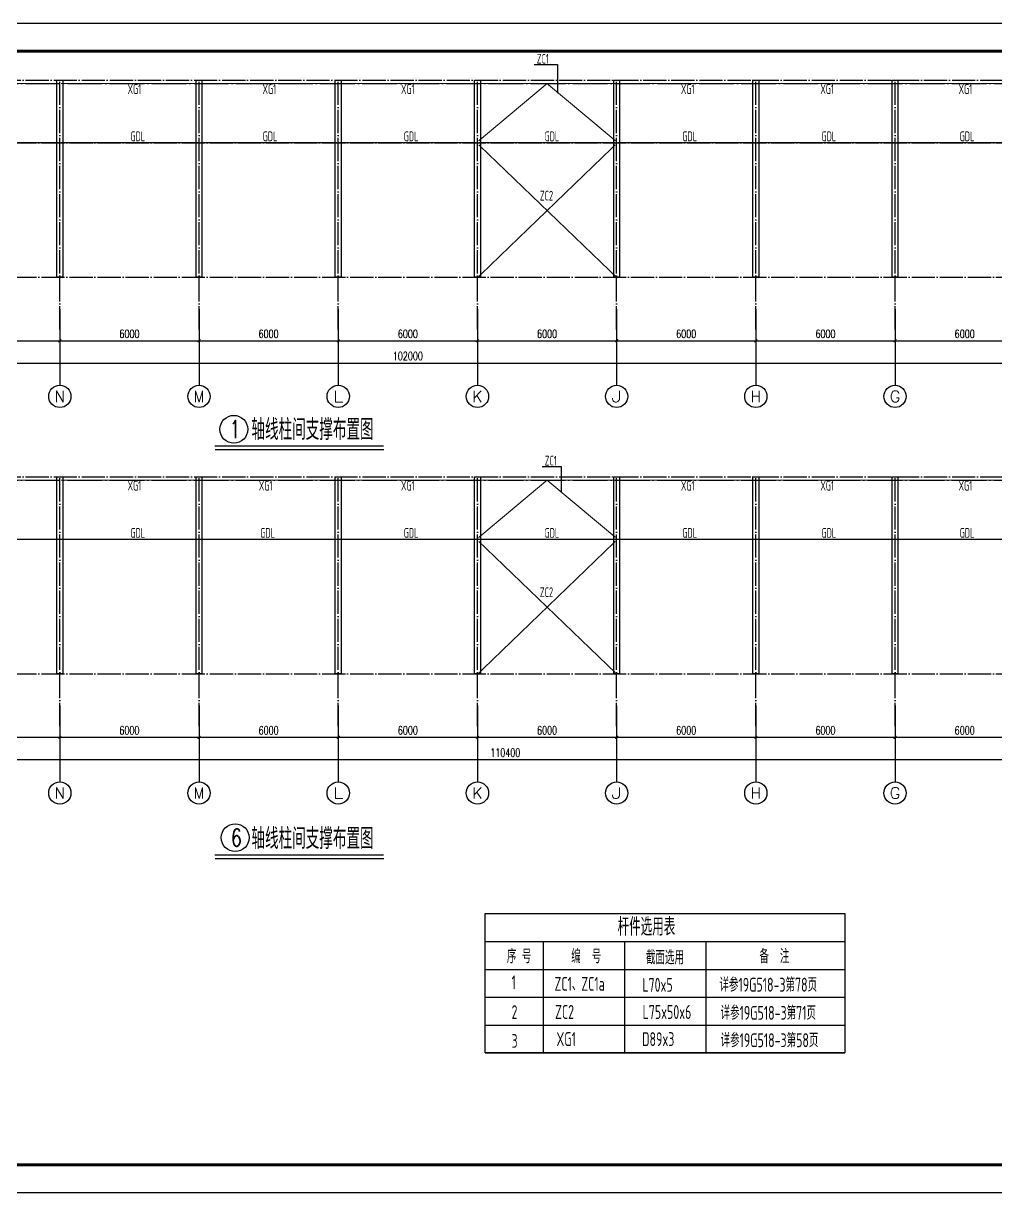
# Model space of a CAD drawing. Extents: x 14207793 to 14719554, y -1675802 to -1228715.
# Drawn here: x 14570593 to 14612496, y -1426968 to -1376568 of the extents above; entities that cross this region are included whole.
import ezdxf
from ezdxf.enums import TextEntityAlignment as Align

# ---------------------------------------------------------------- set-up
doc = ezdxf.new("R2010")
doc.units = 0
doc.header["$LTSCALE"] = 500
doc.header["$MEASUREMENT"] = 0
doc.linetypes.add('DOTE', pattern=[2.42, 2, -0.2, 0.02, -0.2])
doc.layers.get('0').update_dxf_attribs({"linetype": 'CONTINUOUS'})
doc.layers.get('DEFPOINTS').update_dxf_attribs({"color": 140, "linetype": 'CONTINUOUS'})
for name, color, linetype in [('01', 7, 'CONTINUOUS'), ('AXIS', 3, 'CONTINUOUS'), ('AXIS_TEXT', 7, 'CONTINUOUS'), ('DIM_SYMB', 3, 'CONTINUOUS'), ('DOTE', 8, 'DOTE'), ('NOTE', 70, 'CONTINUOUS'), ('PUB_TITLE', 4, 'CONTINUOUS'), ('水平标注', 2, 'CONTINUOUS')]:
    doc.layers.add(name, color=color, linetype=linetype)
doc.styles.add('_TCH_AXIS', font='COMPLEX', dxfattribs={"bigfont": 'GBCBIG'})
doc.styles.add('_TCH_DIM_T3', font='SIMPLEX', dxfattribs={"width": 0.705882, "bigfont": 'GBCBIG'})
doc.styles.add('COMPLEX', font='COMPLEX')
doc.styles.add('TSSD_REIN', font='Tssdeng.shx', dxfattribs={"width": 0.65, "bigfont": 'hztxt.shx'})
doc.dimstyles.new('_TCH_ARCH&&120', dxfattribs={"dimtxt": 357, "dimasz": 120, "dimexe": 300, "dimexo": 360, "dimgap": 120, "dimtad": 1, "dimdec": 0, "dimzin": 0, "dimdsep": 46, "dimtxsty": '_TCH_DIM_T3', "dimblk": 'ARCHTICK', "dimcen": 0.09, "dimclrt": 7, "dimazin": 2, "dimtfac": 1, "dimtdec": 0, "dimtix": 1, "dimtmove": 2, "dimatfit": 3, "dimfxl": 0, "dimtolj": 1, "dimtzin": 0, "dimarcsym": 0})

# ---------------------------------------------------------------- blocks, each defined once
blk = doc.blocks.new('_ArchTick')
at = {"color": 0, "linetype": 'ByBlock', "const_width": 0.4}
blk.add_lwpolyline([(-0.5, -0.5), (0.5, 0.5)], dxfattribs=at)
blk = doc.blocks.new('*D742')
at = {"layer": 'AXIS', "color": 0, "lineweight": -2}
for p, q in [((14566163, -1389328), (14566163, -1390548)), ((14572163, -1389328), (14572163, -1390548)), ((14566163, -1390248), (14572163, -1390248))]:
    blk.add_line(p, q, dxfattribs=at)
at = {"layer": 'DEFPOINTS', "color": 0}
for p in [(14566163, -1388968), (14572163, -1388968), (14572163, -1390248)]:
    blk.add_point(p, dxfattribs=at)
at = {"layer": 'AXIS', "color": 0, "lineweight": -2, "xscale": 120, "yscale": 120, "zscale": 120, "rotation": 180}
blk.add_blockref('_ArchTick', (14566163, -1390248), dxfattribs=at)
at = {"layer": 'AXIS', "color": 0, "lineweight": -2, "xscale": 120, "yscale": 120, "zscale": 120}
blk.add_blockref('_ArchTick', (14572163, -1390248), dxfattribs=at)
at = {"layer": 'AXIS', "color": 7, "insert": (14569163, -1389949), "char_height": 357, "attachment_point": 5, "style": '_TCH_DIM_T3'}
blk.add_mtext('\\A1;6000', dxfattribs=at)
blk = doc.blocks.new('*D743')
at = {"layer": 'AXIS', "color": 0, "lineweight": -2}
for p, q in [((14572163, -1389328), (14572163, -1390548)), ((14578163, -1389328), (14578163, -1390548)), ((14572163, -1390248), (14578163, -1390248))]:
    blk.add_line(p, q, dxfattribs=at)
at = {"layer": 'DEFPOINTS', "color": 0}
for p in [(14572163, -1388968), (14578163, -1388968), (14578163, -1390248)]:
    blk.add_point(p, dxfattribs=at)
at = {"layer": 'AXIS', "color": 0, "lineweight": -2, "xscale": 120, "yscale": 120, "zscale": 120, "rotation": 180}
blk.add_blockref('_ArchTick', (14572163, -1390248), dxfattribs=at)
at = {"layer": 'AXIS', "color": 0, "lineweight": -2, "xscale": 120, "yscale": 120, "zscale": 120}
blk.add_blockref('_ArchTick', (14578163, -1390248), dxfattribs=at)
at = {"layer": 'AXIS', "color": 7, "insert": (14575163, -1389949), "char_height": 357, "attachment_point": 5, "style": '_TCH_DIM_T3'}
blk.add_mtext('\\A1;6000', dxfattribs=at)
blk = doc.blocks.new('*D744')
at = {"layer": 'AXIS', "color": 0, "lineweight": -2}
for p, q in [((14578163, -1389328), (14578163, -1390548)), ((14584163, -1389328), (14584163, -1390548)), ((14578163, -1390248), (14584163, -1390248))]:
    blk.add_line(p, q, dxfattribs=at)
at = {"layer": 'DEFPOINTS', "color": 0}
for p in [(14578163, -1388968), (14584163, -1388968), (14584163, -1390248)]:
    blk.add_point(p, dxfattribs=at)
at = {"layer": 'AXIS', "color": 0, "lineweight": -2, "xscale": 120, "yscale": 120, "zscale": 120, "rotation": 180}
blk.add_blockref('_ArchTick', (14578163, -1390248), dxfattribs=at)
at = {"layer": 'AXIS', "color": 0, "lineweight": -2, "xscale": 120, "yscale": 120, "zscale": 120}
blk.add_blockref('_ArchTick', (14584163, -1390248), dxfattribs=at)
at = {"layer": 'AXIS', "color": 7, "insert": (14581163, -1389949), "char_height": 357, "attachment_point": 5, "style": '_TCH_DIM_T3'}
blk.add_mtext('\\A1;6000', dxfattribs=at)
blk = doc.blocks.new('*D745')
at = {"layer": 'AXIS', "color": 0, "lineweight": -2}
for p, q in [((14584163, -1389328), (14584163, -1390548)), ((14590163, -1389328), (14590163, -1390548)), ((14584163, -1390248), (14590163, -1390248))]:
    blk.add_line(p, q, dxfattribs=at)
at = {"layer": 'DEFPOINTS', "color": 0}
for p in [(14584163, -1388968), (14590163, -1388968), (14590163, -1390248)]:
    blk.add_point(p, dxfattribs=at)
at = {"layer": 'AXIS', "color": 0, "lineweight": -2, "xscale": 120, "yscale": 120, "zscale": 120, "rotation": 180}
blk.add_blockref('_ArchTick', (14584163, -1390248), dxfattribs=at)
at = {"layer": 'AXIS', "color": 0, "lineweight": -2, "xscale": 120, "yscale": 120, "zscale": 120}
blk.add_blockref('_ArchTick', (14590163, -1390248), dxfattribs=at)
at = {"layer": 'AXIS', "color": 7, "insert": (14587163, -1389949), "char_height": 357, "attachment_point": 5, "style": '_TCH_DIM_T3'}
blk.add_mtext('\\A1;6000', dxfattribs=at)
blk = doc.blocks.new('*D746')
at = {"layer": 'AXIS', "color": 0, "lineweight": -2}
for p, q in [((14590163, -1389328), (14590163, -1390548)), ((14596163, -1389328), (14596163, -1390548)), ((14590163, -1390248), (14596163, -1390248))]:
    blk.add_line(p, q, dxfattribs=at)
at = {"layer": 'DEFPOINTS', "color": 0}
for p in [(14590163, -1388968), (14596163, -1388968), (14596163, -1390248)]:
    blk.add_point(p, dxfattribs=at)
at = {"layer": 'AXIS', "color": 0, "lineweight": -2, "xscale": 120, "yscale": 120, "zscale": 120, "rotation": 180}
blk.add_blockref('_ArchTick', (14590163, -1390248), dxfattribs=at)
at = {"layer": 'AXIS', "color": 0, "lineweight": -2, "xscale": 120, "yscale": 120, "zscale": 120}
blk.add_blockref('_ArchTick', (14596163, -1390248), dxfattribs=at)
at = {"layer": 'AXIS', "color": 7, "insert": (14593163, -1389949), "char_height": 357, "attachment_point": 5, "style": '_TCH_DIM_T3'}
blk.add_mtext('\\A1;6000', dxfattribs=at)
blk = doc.blocks.new('*D747')
at = {"layer": 'AXIS', "color": 0, "lineweight": -2}
for p, q in [((14596163, -1389328), (14596163, -1390548)), ((14602163, -1389328), (14602163, -1390548)), ((14596163, -1390248), (14602163, -1390248))]:
    blk.add_line(p, q, dxfattribs=at)
at = {"layer": 'DEFPOINTS', "color": 0}
for p in [(14596163, -1388968), (14602163, -1388968), (14602163, -1390248)]:
    blk.add_point(p, dxfattribs=at)
at = {"layer": 'AXIS', "color": 0, "lineweight": -2, "xscale": 120, "yscale": 120, "zscale": 120, "rotation": 180}
blk.add_blockref('_ArchTick', (14596163, -1390248), dxfattribs=at)
at = {"layer": 'AXIS', "color": 0, "lineweight": -2, "xscale": 120, "yscale": 120, "zscale": 120}
blk.add_blockref('_ArchTick', (14602163, -1390248), dxfattribs=at)
at = {"layer": 'AXIS', "color": 7, "insert": (14599163, -1389949), "char_height": 357, "attachment_point": 5, "style": '_TCH_DIM_T3'}
blk.add_mtext('\\A1;6000', dxfattribs=at)
blk = doc.blocks.new('*D748')
at = {"layer": 'AXIS', "color": 0, "lineweight": -2}
for p, q in [((14602163, -1389328), (14602163, -1390548)), ((14608163, -1389328), (14608163, -1390548)), ((14602163, -1390248), (14608163, -1390248))]:
    blk.add_line(p, q, dxfattribs=at)
at = {"layer": 'DEFPOINTS', "color": 0}
for p in [(14602163, -1388968), (14608163, -1388968), (14608163, -1390248)]:
    blk.add_point(p, dxfattribs=at)
at = {"layer": 'AXIS', "color": 0, "lineweight": -2, "xscale": 120, "yscale": 120, "zscale": 120, "rotation": 180}
blk.add_blockref('_ArchTick', (14602163, -1390248), dxfattribs=at)
at = {"layer": 'AXIS', "color": 0, "lineweight": -2, "xscale": 120, "yscale": 120, "zscale": 120}
blk.add_blockref('_ArchTick', (14608163, -1390248), dxfattribs=at)
at = {"layer": 'AXIS', "color": 7, "insert": (14605163, -1389949), "char_height": 357, "attachment_point": 5, "style": '_TCH_DIM_T3'}
blk.add_mtext('\\A1;6000', dxfattribs=at)
blk = doc.blocks.new('*D749')
at = {"layer": 'AXIS', "color": 0, "lineweight": -2}
for p, q in [((14608163, -1389328), (14608163, -1390548)), ((14614163, -1389328), (14614163, -1390548)), ((14608163, -1390248), (14614163, -1390248))]:
    blk.add_line(p, q, dxfattribs=at)
at = {"layer": 'DEFPOINTS', "color": 0}
for p in [(14608163, -1388968), (14614163, -1388968), (14614163, -1390248)]:
    blk.add_point(p, dxfattribs=at)
at = {"layer": 'AXIS', "color": 0, "lineweight": -2, "xscale": 120, "yscale": 120, "zscale": 120, "rotation": 180}
blk.add_blockref('_ArchTick', (14608163, -1390248), dxfattribs=at)
at = {"layer": 'AXIS', "color": 0, "lineweight": -2, "xscale": 120, "yscale": 120, "zscale": 120}
blk.add_blockref('_ArchTick', (14614163, -1390248), dxfattribs=at)
at = {"layer": 'AXIS', "color": 7, "insert": (14611163, -1389949), "char_height": 357, "attachment_point": 5, "style": '_TCH_DIM_T3'}
blk.add_mtext('\\A1;6000', dxfattribs=at)
blk = doc.blocks.new('*D754')
at = {"layer": 'AXIS', "color": 0, "lineweight": -2}
for p, q in [((14536163, -1390074), (14536163, -1391507)), ((14638163, -1390122), (14638163, -1391507)), ((14536163, -1391207), (14638163, -1391207))]:
    blk.add_line(p, q, dxfattribs=at)
at = {"layer": 'DEFPOINTS', "color": 0}
for p in [(14536163, -1389714), (14638163, -1389762), (14638163, -1391207)]:
    blk.add_point(p, dxfattribs=at)
at = {"layer": 'AXIS', "color": 0, "lineweight": -2, "xscale": 120, "yscale": 120, "zscale": 120, "rotation": 180}
blk.add_blockref('_ArchTick', (14536163, -1391207), dxfattribs=at)
at = {"layer": 'AXIS', "color": 0, "lineweight": -2, "xscale": 120, "yscale": 120, "zscale": 120}
blk.add_blockref('_ArchTick', (14638163, -1391207), dxfattribs=at)
at = {"layer": 'AXIS', "color": 7, "insert": (14587163, -1390908), "char_height": 357, "attachment_point": 5, "style": '_TCH_DIM_T3'}
blk.add_mtext('\\A1;102000', dxfattribs=at)
blk = doc.blocks.new('_AXISO')
blk.add_circle((0, 0), 0.5)
at = {"layer": 'AXIS_TEXT', "style": 'COMPLEX', "width": 1.041667}
blk.add_attdef('A', text='', height=0.56, dxfattribs=at).set_placement((-0.25, -0.28), (0.25, -0.28), align=Align.FIT)
blk = doc.blocks.new('*D848')
at = {"layer": 'AXIS', "color": 0, "lineweight": -2}
for p, q in [((14566163, -1406422), (14566163, -1407642)), ((14572163, -1406422), (14572163, -1407642)), ((14566163, -1407342), (14572163, -1407342))]:
    blk.add_line(p, q, dxfattribs=at)
at = {"layer": 'DEFPOINTS', "color": 0}
for p in [(14566163, -1406062), (14572163, -1406062), (14572163, -1407342)]:
    blk.add_point(p, dxfattribs=at)
at = {"layer": 'AXIS', "color": 0, "lineweight": -2, "xscale": 120, "yscale": 120, "zscale": 120, "rotation": 180}
blk.add_blockref('_ArchTick', (14566163, -1407342), dxfattribs=at)
at = {"layer": 'AXIS', "color": 0, "lineweight": -2, "xscale": 120, "yscale": 120, "zscale": 120}
blk.add_blockref('_ArchTick', (14572163, -1407342), dxfattribs=at)
at = {"layer": 'AXIS', "color": 7, "insert": (14569163, -1407044), "char_height": 357, "attachment_point": 5, "style": '_TCH_DIM_T3'}
blk.add_mtext('\\A1;6000', dxfattribs=at)
blk = doc.blocks.new('*D849')
at = {"layer": 'AXIS', "color": 0, "lineweight": -2}
for p, q in [((14572163, -1406422), (14572163, -1407642)), ((14578163, -1406422), (14578163, -1407642)), ((14572163, -1407342), (14578163, -1407342))]:
    blk.add_line(p, q, dxfattribs=at)
at = {"layer": 'DEFPOINTS', "color": 0}
for p in [(14572163, -1406062), (14578163, -1406062), (14578163, -1407342)]:
    blk.add_point(p, dxfattribs=at)
at = {"layer": 'AXIS', "color": 0, "lineweight": -2, "xscale": 120, "yscale": 120, "zscale": 120, "rotation": 180}
blk.add_blockref('_ArchTick', (14572163, -1407342), dxfattribs=at)
at = {"layer": 'AXIS', "color": 0, "lineweight": -2, "xscale": 120, "yscale": 120, "zscale": 120}
blk.add_blockref('_ArchTick', (14578163, -1407342), dxfattribs=at)
at = {"layer": 'AXIS', "color": 7, "insert": (14575163, -1407044), "char_height": 357, "attachment_point": 5, "style": '_TCH_DIM_T3'}
blk.add_mtext('\\A1;6000', dxfattribs=at)
blk = doc.blocks.new('*D850')
at = {"layer": 'AXIS', "color": 0, "lineweight": -2}
for p, q in [((14578163, -1406422), (14578163, -1407642)), ((14584163, -1406422), (14584163, -1407642)), ((14578163, -1407342), (14584163, -1407342))]:
    blk.add_line(p, q, dxfattribs=at)
at = {"layer": 'DEFPOINTS', "color": 0}
for p in [(14578163, -1406062), (14584163, -1406062), (14584163, -1407342)]:
    blk.add_point(p, dxfattribs=at)
at = {"layer": 'AXIS', "color": 0, "lineweight": -2, "xscale": 120, "yscale": 120, "zscale": 120, "rotation": 180}
blk.add_blockref('_ArchTick', (14578163, -1407342), dxfattribs=at)
at = {"layer": 'AXIS', "color": 0, "lineweight": -2, "xscale": 120, "yscale": 120, "zscale": 120}
blk.add_blockref('_ArchTick', (14584163, -1407342), dxfattribs=at)
at = {"layer": 'AXIS', "color": 7, "insert": (14581163, -1407044), "char_height": 357, "attachment_point": 5, "style": '_TCH_DIM_T3'}
blk.add_mtext('\\A1;6000', dxfattribs=at)
blk = doc.blocks.new('*D851')
at = {"layer": 'AXIS', "color": 0, "lineweight": -2}
for p, q in [((14584163, -1406422), (14584163, -1407642)), ((14590163, -1406422), (14590163, -1407642)), ((14584163, -1407342), (14590163, -1407342))]:
    blk.add_line(p, q, dxfattribs=at)
at = {"layer": 'DEFPOINTS', "color": 0}
for p in [(14584163, -1406062), (14590163, -1406062), (14590163, -1407342)]:
    blk.add_point(p, dxfattribs=at)
at = {"layer": 'AXIS', "color": 0, "lineweight": -2, "xscale": 120, "yscale": 120, "zscale": 120, "rotation": 180}
blk.add_blockref('_ArchTick', (14584163, -1407342), dxfattribs=at)
at = {"layer": 'AXIS', "color": 0, "lineweight": -2, "xscale": 120, "yscale": 120, "zscale": 120}
blk.add_blockref('_ArchTick', (14590163, -1407342), dxfattribs=at)
at = {"layer": 'AXIS', "color": 7, "insert": (14587163, -1407044), "char_height": 357, "attachment_point": 5, "style": '_TCH_DIM_T3'}
blk.add_mtext('\\A1;6000', dxfattribs=at)
blk = doc.blocks.new('*D852')
at = {"layer": 'AXIS', "color": 0, "lineweight": -2}
for p, q in [((14590163, -1406422), (14590163, -1407642)), ((14596163, -1406422), (14596163, -1407642)), ((14590163, -1407342), (14596163, -1407342))]:
    blk.add_line(p, q, dxfattribs=at)
at = {"layer": 'DEFPOINTS', "color": 0}
for p in [(14590163, -1406062), (14596163, -1406062), (14596163, -1407342)]:
    blk.add_point(p, dxfattribs=at)
at = {"layer": 'AXIS', "color": 0, "lineweight": -2, "xscale": 120, "yscale": 120, "zscale": 120, "rotation": 180}
blk.add_blockref('_ArchTick', (14590163, -1407342), dxfattribs=at)
at = {"layer": 'AXIS', "color": 0, "lineweight": -2, "xscale": 120, "yscale": 120, "zscale": 120}
blk.add_blockref('_ArchTick', (14596163, -1407342), dxfattribs=at)
at = {"layer": 'AXIS', "color": 7, "insert": (14593163, -1407044), "char_height": 357, "attachment_point": 5, "style": '_TCH_DIM_T3'}
blk.add_mtext('\\A1;6000', dxfattribs=at)
blk = doc.blocks.new('*D853')
at = {"layer": 'AXIS', "color": 0, "lineweight": -2}
for p, q in [((14596163, -1406422), (14596163, -1407642)), ((14602163, -1406422), (14602163, -1407642)), ((14596163, -1407342), (14602163, -1407342))]:
    blk.add_line(p, q, dxfattribs=at)
at = {"layer": 'DEFPOINTS', "color": 0}
for p in [(14596163, -1406062), (14602163, -1406062), (14602163, -1407342)]:
    blk.add_point(p, dxfattribs=at)
at = {"layer": 'AXIS', "color": 0, "lineweight": -2, "xscale": 120, "yscale": 120, "zscale": 120, "rotation": 180}
blk.add_blockref('_ArchTick', (14596163, -1407342), dxfattribs=at)
at = {"layer": 'AXIS', "color": 0, "lineweight": -2, "xscale": 120, "yscale": 120, "zscale": 120}
blk.add_blockref('_ArchTick', (14602163, -1407342), dxfattribs=at)
at = {"layer": 'AXIS', "color": 7, "insert": (14599163, -1407044), "char_height": 357, "attachment_point": 5, "style": '_TCH_DIM_T3'}
blk.add_mtext('\\A1;6000', dxfattribs=at)
blk = doc.blocks.new('*D854')
at = {"layer": 'AXIS', "color": 0, "lineweight": -2}
for p, q in [((14602163, -1406422), (14602163, -1407642)), ((14608163, -1406422), (14608163, -1407642)), ((14602163, -1407342), (14608163, -1407342))]:
    blk.add_line(p, q, dxfattribs=at)
at = {"layer": 'DEFPOINTS', "color": 0}
for p in [(14602163, -1406062), (14608163, -1406062), (14608163, -1407342)]:
    blk.add_point(p, dxfattribs=at)
at = {"layer": 'AXIS', "color": 0, "lineweight": -2, "xscale": 120, "yscale": 120, "zscale": 120, "rotation": 180}
blk.add_blockref('_ArchTick', (14602163, -1407342), dxfattribs=at)
at = {"layer": 'AXIS', "color": 0, "lineweight": -2, "xscale": 120, "yscale": 120, "zscale": 120}
blk.add_blockref('_ArchTick', (14608163, -1407342), dxfattribs=at)
at = {"layer": 'AXIS', "color": 7, "insert": (14605163, -1407044), "char_height": 357, "attachment_point": 5, "style": '_TCH_DIM_T3'}
blk.add_mtext('\\A1;6000', dxfattribs=at)
blk = doc.blocks.new('*D855')
at = {"layer": 'AXIS', "color": 0, "lineweight": -2}
for p, q in [((14608163, -1406422), (14608163, -1407642)), ((14614163, -1406422), (14614163, -1407642)), ((14608163, -1407342), (14614163, -1407342))]:
    blk.add_line(p, q, dxfattribs=at)
at = {"layer": 'DEFPOINTS', "color": 0}
for p in [(14608163, -1406062), (14614163, -1406062), (14614163, -1407342)]:
    blk.add_point(p, dxfattribs=at)
at = {"layer": 'AXIS', "color": 0, "lineweight": -2, "xscale": 120, "yscale": 120, "zscale": 120, "rotation": 180}
blk.add_blockref('_ArchTick', (14608163, -1407342), dxfattribs=at)
at = {"layer": 'AXIS', "color": 0, "lineweight": -2, "xscale": 120, "yscale": 120, "zscale": 120}
blk.add_blockref('_ArchTick', (14614163, -1407342), dxfattribs=at)
at = {"layer": 'AXIS', "color": 7, "insert": (14611163, -1407044), "char_height": 357, "attachment_point": 5, "style": '_TCH_DIM_T3'}
blk.add_mtext('\\A1;6000', dxfattribs=at)
blk = doc.blocks.new('*D860')
at = {"layer": 'AXIS', "color": 0, "lineweight": -2}
for p, q in [((14536163, -1407169), (14536163, -1408602)), ((14646563, -1407222), (14646563, -1408602)), ((14536163, -1408302), (14646563, -1408302))]:
    blk.add_line(p, q, dxfattribs=at)
at = {"layer": 'DEFPOINTS', "color": 0}
for p in [(14536163, -1406809), (14646563, -1406862), (14646563, -1408302)]:
    blk.add_point(p, dxfattribs=at)
at = {"layer": 'AXIS', "color": 0, "lineweight": -2, "xscale": 120, "yscale": 120, "zscale": 120, "rotation": 180}
blk.add_blockref('_ArchTick', (14536163, -1408302), dxfattribs=at)
at = {"layer": 'AXIS', "color": 0, "lineweight": -2, "xscale": 120, "yscale": 120, "zscale": 120}
blk.add_blockref('_ArchTick', (14646563, -1408302), dxfattribs=at)
at = {"layer": 'AXIS', "color": 7, "insert": (14591363, -1408004), "char_height": 357, "attachment_point": 5, "style": '_TCH_DIM_T3'}
blk.add_mtext('\\A1;110400', dxfattribs=at)

msp = doc.modelspace()

# ---------------------------------------------------------------- linework, layer by layer
at = {"color": 3}
for points in [[(14592607.29, -1378344.42), (14593619.53, -1378344.42), (14593619.53, -1379581.92)], [(14592955, -1395667.42), (14593771.26, -1395667.42), (14593771.26, -1396765.99)]]:
    msp.add_lwpolyline(points, dxfattribs=at)
at = {"color": 4, "const_width": 50}
for points in [[(14566212.78, -1379162.5), (14572112.78, -1379162.5)], [(14572212.78, -1379162.5), (14578112.78, -1379162.5)], [(14578212.78, -1379162.5), (14584112.78, -1379162.5)], [(14584212.78, -1379162.5), (14590112.78, -1379162.5)], [(14593162.78, -1379162.5), (14590207.5, -1381640)], [(14590212.78, -1379162.5), (14596112.78, -1379162.5)], [(14593162.78, -1379162.5), (14596112.5, -1381627.5)], [(14596212.78, -1379162.5), (14602112.78, -1379162.5)], [(14602212.78, -1379162.5), (14608112.78, -1379162.5)], [(14608212.78, -1379162.5), (14614112.78, -1379162.5)], [(14566212.78, -1381712.5), (14572112.78, -1381712.5)], [(14572212.78, -1381712.5), (14578112.78, -1381712.5)], [(14578212.78, -1381712.5), (14584112.78, -1381712.5)], [(14584212.78, -1381712.5), (14590112.78, -1381712.5)], [(14590212.78, -1381712.5), (14596112.78, -1381712.5)], [(14590218.39, -1381800.06), (14596105, -1387460)], [(14596107.18, -1381800.06), (14590227.5, -1387470)], [(14596212.78, -1381712.5), (14602112.78, -1381712.5)], [(14602212.78, -1381712.5), (14608112.78, -1381712.5)], [(14608212.78, -1381712.5), (14614112.78, -1381712.5)], [(14566212.78, -1396257.5), (14572112.78, -1396257.5)], [(14572212.78, -1396257.5), (14578112.78, -1396257.5)], [(14578212.78, -1396257.5), (14584112.78, -1396257.5)], [(14584212.78, -1396257.5), (14590112.78, -1396257.5)], [(14593162.78, -1396257.5), (14590207.5, -1398735)], [(14590212.78, -1396257.5), (14596112.78, -1396257.5)], [(14593162.78, -1396257.5), (14596112.5, -1398722.5)], [(14596212.78, -1396257.5), (14602112.78, -1396257.5)], [(14602212.78, -1396257.5), (14608112.78, -1396257.5)], [(14608212.78, -1396257.5), (14614112.78, -1396257.5)], [(14566212.78, -1398807.5), (14572112.78, -1398807.5)], [(14572212.78, -1398807.5), (14578112.78, -1398807.5)], [(14578212.78, -1398807.5), (14584112.78, -1398807.5)], [(14584212.78, -1398807.5), (14590112.78, -1398807.5)], [(14590212.78, -1398807.5), (14596112.78, -1398807.5)], [(14590218.39, -1398895.06), (14596105, -1404555)], [(14596107.18, -1398895.06), (14590227.5, -1404565)], [(14596212.78, -1398807.5), (14602112.78, -1398807.5)], [(14602212.78, -1398807.5), (14608112.78, -1398807.5)], [(14608212.78, -1398807.5), (14614112.78, -1398807.5)]]:
    msp.add_lwpolyline(points, dxfattribs=at)
for points in [[(14572037.78, -1379012.5), (14572287.78, -1379012.5), (14572287.78, -1387512.5), (14572037.78, -1387512.5)], [(14578037.78, -1379012.5), (14578287.78, -1379012.5), (14578287.78, -1387512.5), (14578037.78, -1387512.5)], [(14584037.78, -1379012.5), (14584287.78, -1379012.5), (14584287.78, -1387512.5), (14584037.78, -1387512.5)], [(14590037.78, -1379012.5), (14590287.78, -1379012.5), (14590287.78, -1387512.5), (14590037.78, -1387512.5)], [(14596037.78, -1379012.5), (14596287.78, -1379012.5), (14596287.78, -1387512.5), (14596037.78, -1387512.5)], [(14602037.78, -1379012.5), (14602287.78, -1379012.5), (14602287.78, -1387512.5), (14602037.78, -1387512.5)], [(14608037.78, -1379012.5), (14608287.78, -1379012.5), (14608287.78, -1387512.5), (14608037.78, -1387512.5)], [(14572037.78, -1396107.5), (14572287.78, -1396107.5), (14572287.78, -1404607.5), (14572037.78, -1404607.5)], [(14578037.78, -1396107.5), (14578287.78, -1396107.5), (14578287.78, -1404607.5), (14578037.78, -1404607.5)], [(14584037.78, -1396107.5), (14584287.78, -1396107.5), (14584287.78, -1404607.5), (14584037.78, -1404607.5)], [(14590037.78, -1396107.5), (14590287.78, -1396107.5), (14590287.78, -1404607.5), (14590037.78, -1404607.5)], [(14596037.78, -1396107.5), (14596287.78, -1396107.5), (14596287.78, -1404607.5), (14596037.78, -1404607.5)], [(14602037.78, -1396107.5), (14602287.78, -1396107.5), (14602287.78, -1404607.5), (14602037.78, -1404607.5)], [(14608037.78, -1396107.5), (14608287.78, -1396107.5), (14608287.78, -1404607.5), (14608037.78, -1404607.5)]]:
    msp.add_lwpolyline(points, close=True)
at = {"layer": 'AXIS'}
for p, q in [((14572162.78, -1388880), (14572162.78, -1392167)), ((14578162.78, -1388880), (14578162.78, -1392167)), ((14584162.78, -1388880), (14584162.78, -1392167)), ((14590162.78, -1388880), (14590162.78, -1392167)), ((14596162.78, -1388880), (14596162.78, -1392167)), ((14602162.78, -1388880), (14602162.78, -1392167)), ((14608162.78, -1388880), (14608162.78, -1392167)), ((14572162.78, -1405975), (14572162.78, -1409262)), ((14578162.78, -1405975), (14578162.78, -1409262)), ((14584162.78, -1405975), (14584162.78, -1409262)), ((14590162.78, -1405975), (14590162.78, -1409262)), ((14596162.78, -1405975), (14596162.78, -1409262)), ((14602162.78, -1405975), (14602162.78, -1409262)), ((14608162.78, -1405975), (14608162.78, -1409262))]:
    msp.add_line(p, q, dxfattribs=at)
for centre in [(14572162.78, -1392647), (14578162.78, -1392647), (14584162.78, -1392647), (14590162.78, -1392647), (14596162.78, -1392647), (14602162.78, -1392647), (14608162.78, -1392647), (14572162.78, -1409742), (14578162.78, -1409742), (14584162.78, -1409742), (14590162.78, -1409742), (14596162.78, -1409742), (14602162.78, -1409742), (14608162.78, -1409742)]:
    msp.add_circle(centre, 480, dxfattribs=at)
at = {"layer": 'DIM_SYMB', "const_width": 60}
for points in [[(14578839.65, -1394789.04), (14586115.07, -1394789.04)], [(14578839.65, -1412419.04), (14586115.07, -1412419.04)]]:
    msp.add_lwpolyline(points, dxfattribs=at)
at = {"layer": 'DIM_SYMB'}
for points in [[(14578857.15, -1394929.99), (14586132.57, -1394929.99)], [(14578857.15, -1412559.99), (14586132.57, -1412559.99)]]:
    msp.add_lwpolyline(points, dxfattribs=at)
at = {"layer": 'DOTE', "linetype": 'DOTE', "ltscale": 1.5}
for p, q in [((14534377.5, -1379162.5), (14639787.78, -1379162.5)), ((14534377.5, -1396257.5), (14648187.78, -1396257.5))]:
    msp.add_line(p, q, dxfattribs=at)
at = {"layer": 'DOTE'}
for p, q in [((14534389.28, -1379012.5), (14640360.66, -1379012.5)), ((14572162.78, -1389762.5), (14572162.78, -1379012.5)), ((14578162.78, -1389762.5), (14578162.78, -1379012.5)), ((14584162.78, -1389762.5), (14584162.78, -1379012.5)), ((14590162.78, -1389762.5), (14590162.78, -1379012.5)), ((14596162.78, -1389762.5), (14596162.78, -1379012.5)), ((14602162.78, -1389762.5), (14602162.78, -1379012.5)), ((14608162.78, -1389762.5), (14608162.78, -1379012.5)), ((14535069.28, -1381712.5), (14639787.78, -1381712.5)), ((14535069.28, -1387512.5), (14640360.66, -1387512.5)), ((14534389.28, -1396107.5), (14648760.66, -1396107.5)), ((14572162.78, -1406857.5), (14572162.78, -1396107.5)), ((14578162.78, -1406857.5), (14578162.78, -1396107.5)), ((14584162.78, -1406857.5), (14584162.78, -1396107.5)), ((14590162.78, -1406857.5), (14590162.78, -1396107.5)), ((14596162.78, -1406857.5), (14596162.78, -1396107.5)), ((14602162.78, -1406857.5), (14602162.78, -1396107.5)), ((14608162.78, -1406857.5), (14608162.78, -1396107.5)), ((14535069.28, -1398807.5), (14648187.78, -1398807.5)), ((14535069.28, -1404607.5), (14648760.66, -1404607.5))]:
    msp.add_line(p, q, dxfattribs=at)
at = {"layer": 'NOTE', "color": 3, "linetype": 'Continuous'}
for p, q in [((14606002.77, -1414942.5), (14606002.77, -1420942.88, -12.75)), ((14590502.5, -1416142.88, -12.75), (14606002.77, -1416142.88, -12.75)), ((14593002.77, -1416142.88, -12.75), (14593002.77, -1420942.88, -12.75)), ((14596502.77, -1416142.88, -12.75), (14596502.77, -1420942.88, -12.75)), ((14600002.77, -1416142.88, -12.75), (14600002.77, -1420942.88, -12.75)), ((14590502.5, -1417342.88, -12.75), (14606002.77, -1417342.88, -12.75)), ((14590502.5, -1418542.88, -12.75), (14606002.77, -1418542.88, -12.75)), ((14590502.5, -1419742.88, -12.75), (14606002.77, -1419742.88, -12.75)), ((14606002.77, -1420942.88, -12.75), (14590502.5, -1420942.88, -12.75)), ((14606002.77, -1420942.88, -12.75), (14590502.5, -1420942.88, -12.75)), ((14590502.5, -1420942.88, -12.75), (14606002.77, -1420942.88, -12.75))]:
    msp.add_line(p, q, dxfattribs=at)
msp.add_lwpolyline([(14590502.5, -1414942.5), (14606002.77, -1414942.5), (14606002.77, -1420942.85), (14590502.5, -1420942.88), (14590502.5, -1414942.5)], dxfattribs=at)
at = {"layer": 'PUB_TITLE'}
msp.add_lwpolyline([(14669260, -1376567.5), (14526580, -1376567.5), (14526580, -1426967.5), (14669260, -1426967.5)], close=True, dxfattribs=at)
at = {"layer": 'PUB_TITLE', "const_width": 120}
msp.add_lwpolyline([(14668060, -1377767.5), (14529580, -1377767.5), (14529580, -1425767.5), (14668060, -1425767.5)], close=True, dxfattribs=at)

# ---------------------------------------------------------------- block references
at = {"layer": 'AXIS'}
ref = msp.add_blockref('_AXISO', (14579663.24, -1394064.68), dxfattribs=dict(at, xscale=1200, yscale=1200, zscale=1200))
ref.add_attrib('A', '1', (14579484.41, -1394444.7), dxfattribs={"color": 7, "height": 760.05, "style": '_TCH_AXIS', "width": 0.705882})
ref = msp.add_blockref('_AXISO', (14579720.74, -1411667.18), dxfattribs=dict(at, xscale=1200, yscale=1200, zscale=1200))
ref.add_attrib('A', '6', (14579541.91, -1412047.2), dxfattribs={"color": 7, "height": 760.05, "style": '_TCH_AXIS', "width": 0.705882})

# ---------------------------------------------------------------- texts
at = {"color": 3, "style": 'TSSD_REIN', "width": 0.65}
for s, p in [('ZC1', (14592718.64, -1378302.67, -40.59)), ('ZC2', (14592853.64, -1384202.67, -40.59)), ('ZC1', (14593062.87, -1395625.67, -40.59)), ('ZC2', (14592853.64, -1401297.67, -40.59))]:
    msp.add_text(s, height=420, dxfattribs=at).set_placement(p)
at = {"layer": '01', "color": 4, "style": 'TSSD_REIN', "width": 0.65}
for s, p in [('XG1', (14575083.56, -1379610.22)), ('XG1', (14580901.06, -1379610.22)), ('XG1', (14586868.56, -1379610.22)), ('XG1', (14598933.56, -1379610.22)), ('XG1', (14604943.56, -1379610.22)), ('XG1', (14610901.06, -1379610.22)), ('GDL', (14575206.97, -1381646.2)), ('GDL', (14580906.97, -1381646.2)), ('GDL', (14586986.97, -1381646.2)), ('GDL', (14593054.47, -1381646.2)), ('GDL', (14598994.47, -1381646.2)), ('GDL', (14604991.97, -1381646.2)), ('GDL', (14610946.97, -1381646.2)), ('XG1', (14575083.56, -1396705.22)), ('XG1', (14580741.06, -1396705.22)), ('XG1', (14586868.56, -1396705.22)), ('XG1', (14598933.56, -1396705.22)), ('XG1', (14604943.56, -1396705.22)), ('XG1', (14610901.06, -1396705.22)), ('GDL', (14575206.97, -1398741.2)), ('GDL', (14580801.97, -1398741.2)), ('GDL', (14586986.97, -1398741.2)), ('GDL', (14593054.47, -1398741.2)), ('GDL', (14598994.47, -1398741.2)), ('GDL', (14604991.97, -1398741.2)), ('GDL', (14610946.97, -1398741.2))]:
    msp.add_text(s, height=420, dxfattribs=at).set_placement(p)
at = {"layer": 'AXIS_TEXT', "style": '_TCH_AXIS'}
for s, width, p, p2 in [('N', 1.052632, (14571931.06, -1392890.31), (14572394.51, -1392890.31)), ('M', 0.952381, (14577931.06, -1392890.31), (14578394.51, -1392890.31)), ('L', 1.333333, (14583931.06, -1392890.31), (14584394.51, -1392890.31)), ('K', 1.052632, (14589931.06, -1392890.31), (14590394.51, -1392890.31)), ('J', 1.818182, (14595931.06, -1392890.31), (14596394.51, -1392890.31)), ('G', 1.111111, (14607931.06, -1392890.31), (14608394.51, -1392890.31)), ('N', 1.052632, (14571931.06, -1409985.31), (14572394.51, -1409985.31)), ('M', 0.952381, (14577931.06, -1409985.31), (14578394.51, -1409985.31)), ('L', 1.333333, (14583931.06, -1409985.31), (14584394.51, -1409985.31)), ('K', 1.052632, (14589931.06, -1409985.31), (14590394.51, -1409985.31)), ('J', 1.818182, (14595931.06, -1409985.31), (14596394.51, -1409985.31)), ('G', 1.111111, (14607931.06, -1409985.31), (14608394.51, -1409985.31))]:
    msp.add_text(s, height=486.62, dxfattribs=dict(at, width=width)).set_placement(p, p2, align=Align.FIT)
for p, p2 in [((14601931.06, -1392890.31), (14602394.51, -1392890.31)), ((14601931.06, -1409985.31), (14602394.51, -1409985.31))]:
    msp.add_text('H', height=486.62, dxfattribs=at).set_placement(p, p2, align=Align.FIT)
at = {"layer": 'NOTE', "color": 3, "linetype": 'Continuous', "style": 'TSSD_REIN', "width": 0.65}
for s, height, p in [('杆件选用表', 765, (14596203.52, -1415890.9, -12.75)), ('序 号', 600, (14591431.94, -1417079.76, -12.75)), ('编  号', 600, (14594206.79, -1417079.76, -12.75)), ('截面选用', 600, (14597426.05, -1417130.25, -12.75)), ('备  注', 600, (14602314.59, -1417079.76, -12.75)), ('1', 600, (14591632.64, -1418207.31, -12.75)), ('2', 600, (14591632.64, -1419487.63, -12.75)), ('3', 600, (14591632.64, -1420727.4, -12.75))]:
    msp.add_text(s, height=height, dxfattribs=at).set_placement(p)
at = {"layer": 'NOTE', "color": 1, "linetype": 'Continuous', "style": 'TSSD_REIN', "width": 0.65}
for s, p in [('ZC1、ZC1a', (14593485.11, -1418268.61, -12.75)), ('L70x5', (14597271.18, -1418312.05, -12.75)), ('ZC2', (14593510.61, -1419477.92, -12.75)), ('XG1', (14593569.56, -1420650.24, -12.75)), ('D89x3', (14597259.08, -1420652.23, -267.72)), ('详参19G518-3第58页', (14600640.34, -1420698.64, -12.75))]:
    msp.add_text(s, height=600, dxfattribs=at).set_placement(p)
at = {"layer": 'NOTE', "color": 6, "linetype": 'Continuous', "style": 'TSSD_REIN', "width": 0.65}
for s, p in [('详参19G518-3第78页', (14600592.53, -1418306.67, -12.75)), ('L75x50x6', (14597281.18, -1419482.74, -12.75)), ('详参19G518-3第71页', (14600640.34, -1419518.87, -12.75))]:
    msp.add_text(s, height=600, dxfattribs=at).set_placement(p)
at = {"layer": '水平标注', "style": 'TSSD_REIN', "width": 0.65}
for p in [(14580422.5, -1394525), (14580422.5, -1412155)]:
    msp.add_text('轴线柱间支撑布置图', height=900, dxfattribs=at).set_placement(p)

# ---------------------------------------------------------------- dimensions: what is measured, and where the dimension line sits
at = {"layer": 'AXIS'}
for base, p1, p2, picture, middle in [((14572162.78, -1390247.5), (14566162.78, -1388967.5), (14572162.78, -1388967.5), '*D742', (14569162.78, -1389949)), ((14578162.78, -1390247.5), (14572162.78, -1388967.5), (14578162.78, -1388967.5), '*D743', (14575162.78, -1389949)), ((14584162.78, -1390247.5), (14578162.78, -1388967.5), (14584162.78, -1388967.5), '*D744', (14581162.78, -1389949)), ((14590162.78, -1390247.5), (14584162.78, -1388967.5), (14590162.78, -1388967.5), '*D745', (14587162.78, -1389949)), ((14596162.78, -1390247.5), (14590162.78, -1388967.5), (14596162.78, -1388967.5), '*D746', (14593162.78, -1389949)), ((14602162.78, -1390247.5), (14596162.78, -1388967.5), (14602162.78, -1388967.5), '*D747', (14599162.78, -1389949)), ((14608162.78, -1390247.5), (14602162.78, -1388967.5), (14608162.78, -1388967.5), '*D748', (14605162.78, -1389949)), ((14614162.78, -1390247.5), (14608162.78, -1388967.5), (14614162.78, -1388967.5), '*D749', (14611162.78, -1389949)), ((14638162.78, -1391207), (14536162.78, -1389713.75), (14638162.78, -1389762.5), '*D754', (14587162.78, -1390908.5)), ((14572162.78, -1407342.5), (14566162.78, -1406062.5), (14572162.78, -1406062.5), '*D848', (14569162.78, -1407044)), ((14578162.78, -1407342.5), (14572162.78, -1406062.5), (14578162.78, -1406062.5), '*D849', (14575162.78, -1407044)), ((14584162.78, -1407342.5), (14578162.78, -1406062.5), (14584162.78, -1406062.5), '*D850', (14581162.78, -1407044)), ((14590162.78, -1407342.5), (14584162.78, -1406062.5), (14590162.78, -1406062.5), '*D851', (14587162.78, -1407044)), ((14596162.78, -1407342.5), (14590162.78, -1406062.5), (14596162.78, -1406062.5), '*D852', (14593162.78, -1407044)), ((14602162.78, -1407342.5), (14596162.78, -1406062.5), (14602162.78, -1406062.5), '*D853', (14599162.78, -1407044)), ((14608162.78, -1407342.5), (14602162.78, -1406062.5), (14608162.78, -1406062.5), '*D854', (14605162.78, -1407044)), ((14614162.78, -1407342.5), (14608162.78, -1406062.5), (14614162.78, -1406062.5), '*D855', (14611162.78, -1407044)), ((14646562.78, -1408302), (14536162.78, -1406808.75), (14646562.78, -1406862), '*D860', (14591362.78, -1408003.5))]:
    dim = msp.add_linear_dim(base=base, p1=p1, p2=p2, dimstyle='_TCH_ARCH&&120', dxfattribs=at)
    dim.commit()
    dim.dimension.update_dxf_attribs({"geometry": picture, "text_midpoint": middle})

doc.saveas('drawing.dxf')
